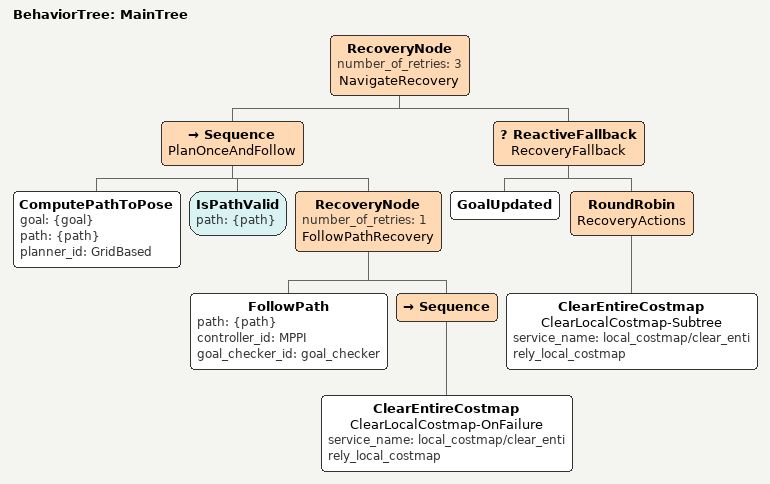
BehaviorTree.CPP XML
<root BTCPP_format="4" main_tree_to_execute="MainTree">
  <BehaviorTree ID="MainTree">

    <!-- 全域錯誤恢復層 -->
    <RecoveryNode number_of_retries="3" name="NavigateRecovery">

      <!-- 主導航流程 -->
      <Sequence name="PlanOnceAndFollow">

        <!-- 計算路徑（指定 planner plugin） -->
        <ComputePathToPose
          goal="{goal}"
          path="{path}"
          planner_id="GridBased"
        />

        <!-- 檢查路徑有效性 -->
        <IsPathValid path="{path}"/>

        <!-- 跟隨路徑：若失敗，進入 RecoveryNode 執行清 costmap -->
        <RecoveryNode number_of_retries="1" name="FollowPathRecovery">

          <!-- 嘗試跟隨路徑 -->
          <FollowPath
            path="{path}"
            controller_id="MPPI"
            goal_checker_id="goal_checker"
          />

          <!-- Recovery 子行為：清 costmap -->
          <Sequence>
            <ClearEntireCostmap
              name="ClearLocalCostmap-OnFailure"
              service_name="local_costmap/clear_entirely_local_costmap"
            />
          </Sequence>

        </RecoveryNode>

      </Sequence>

      <!-- 導航整體失敗時額外恢復 -->
      <ReactiveFallback name="RecoveryFallback">

        <!-- 檢查是否已更新目標 -->
        <GoalUpdated/>

        <!-- 額外 Recovery 動作 -->
        <RoundRobin name="RecoveryActions">
          <ClearEntireCostmap
            name="ClearLocalCostmap-Subtree"
            service_name="local_costmap/clear_entirely_local_costmap"
          />
        </RoundRobin>

      </ReactiveFallback>

    </RecoveryNode>

  </BehaviorTree>
</root>
